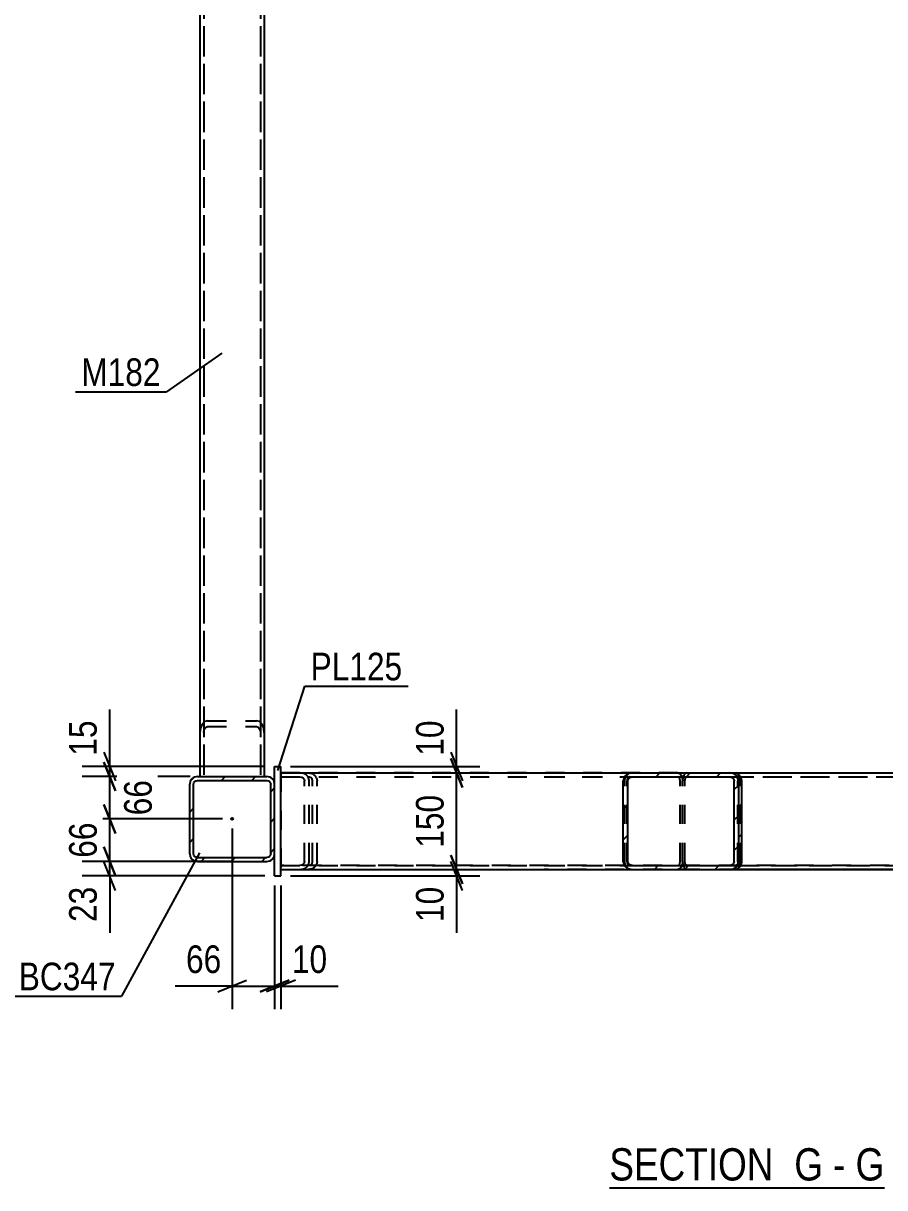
# Model space of a CAD drawing. Header units: millimetres. Extents: x -857 to 332, y -866 to -25.
# Drawn here: x 93.7 to 182.9, y -505.8 to -385.1 of the extents above; entities that cross this region are included whole.
import ezdxf

# ---------------------------------------------------------------- set-up
doc = ezdxf.new("R2010")
doc.units = ezdxf.units.MM
doc.linetypes.add('DXK_LINE_DOT2', pattern=[3.9198, 1.9599, -1.9599])
doc.linetypes.add('DXK_LINE_DOT3', pattern=[5.9187, 2.979, -0.9799, 0.9799, -0.9799])
doc.styles.add('Arial Narrow', font='ARIALN.TTF', dxfattribs={"height": 0.2})

# ---------------------------------------------------------------- blocks, each defined once
blk = doc.blocks.new('Unknown-570386455-15 - 13803')
at = {"color": 6, "linetype": 'Continuous'}
blk.add_line((154.38, -505.85), (182.88, -505.85), dxfattribs=at)
at = {"color": 0, "linetype": 'Continuous'}
for points in [[(172.49, -505.1), (172.49, -501.6), (154.38, -501.6), (154.38, -505.1)], [(176.52, -505.1), (176.52, -501.6), (173.54, -501.6), (173.54, -505.1)], [(178.84, -505.1), (178.84, -501.6), (177.57, -501.6), (177.57, -505.1)], [(182.88, -505.1), (182.88, -501.6), (179.89, -501.6), (179.89, -505.1)]]:
    blk.add_wipeout(points, dxfattribs=at)
at = {"color": 7, "linetype": 'Continuous', "style": 'Arial Narrow'}
for s, p in [('SECTION ', (154.38, -505.1)), ('G', (173.54, -505.1)), ('G', (179.89, -505.1)), ('-', (177.57, -505.1))]:
    blk.add_text(s, height=3.34, dxfattribs=at).set_placement(p)
blk = doc.blocks.new('Part-570386455-14021 - 13803')
at = {"color": 7, "linetype": 'DXK_LINE_DOT2'}
for p, q in [((161.48, -462.85), (120.36, -462.85)), ((120.36, -462.85), (120.36, -472.85)), ((120.36, -463.25), (156.78, -463.25)), ((122.69, -462.91), (122.32, -462.85)), ((122.32, -463.25), (122.51, -463.28)), ((122.51, -463.28), (122.66, -463.37)), ((122.66, -463.37), (122.77, -463.5)), ((122.77, -463.5), (122.8, -463.65)), ((123.28, -463.65), (123.21, -463.34)), ((155.98, -463.65), (156.01, -463.34)), ((156.01, -463.34), (156.12, -463.08)), ((156.12, -463.08), (156.27, -462.91)), ((156.23, -463.5), (156.22, -463.65)), ((156.29, -463.37), (156.23, -463.5)), ((156.27, -462.91), (156.46, -462.85)), ((156.36, -463.28), (156.29, -463.37)), ((156.46, -463.25), (156.36, -463.28)), ((156.46, -462.85), (161.48, -462.85)), ((156.46, -463.25), (161.48, -463.25)), ((161.48, -462.85), (161.67, -462.91)), ((161.57, -463.28), (161.48, -463.25)), ((161.65, -463.37), (161.57, -463.28)), ((161.7, -463.5), (161.65, -463.37)), ((161.67, -462.91), (161.82, -463.08)), ((161.72, -463.65), (161.7, -463.5)), ((161.82, -463.08), (161.93, -463.34)), ((161.93, -463.34), (161.96, -463.65)), ((122.8, -472.05), (122.8, -463.65)), ((123.28, -472.05), (123.28, -463.65)), ((155.98, -472.05), (155.98, -463.65)), ((156.22, -472.05), (156.22, -463.65)), ((161.72, -472.05), (161.72, -463.65)), ((161.96, -472.05), (161.96, -463.65)), ((120.36, -472.45), (156.78, -472.45)), ((120.36, -472.85), (161.48, -472.85)), ((122.51, -472.42), (122.32, -472.45)), ((122.32, -472.85), (122.69, -472.79)), ((122.66, -472.33), (122.51, -472.42)), ((122.77, -472.2), (122.66, -472.33)), ((122.8, -472.05), (122.77, -472.2)), ((123.21, -472.36), (123.28, -472.05)), ((156.01, -472.36), (155.98, -472.05)), ((156.12, -472.62), (156.01, -472.36)), ((156.27, -472.79), (156.12, -472.62)), ((156.22, -472.05), (156.23, -472.2)), ((156.23, -472.2), (156.29, -472.33)), ((156.46, -472.85), (156.27, -472.79)), ((156.29, -472.33), (156.36, -472.42)), ((156.36, -472.42), (156.46, -472.45)), ((156.46, -472.45), (161.48, -472.45)), ((156.46, -472.85), (161.48, -472.85)), ((161.48, -472.45), (161.57, -472.42)), ((161.67, -472.79), (161.48, -472.85)), ((161.57, -472.42), (161.65, -472.33)), ((161.65, -472.33), (161.7, -472.2)), ((161.82, -472.62), (161.67, -472.79)), ((161.7, -472.2), (161.72, -472.05)), ((161.93, -472.36), (161.82, -472.62)), ((161.96, -472.05), (161.93, -472.36))]:
    blk.add_line(p, q, dxfattribs=at)
for centre, start, end in [((122.42, -463.76), 27.9463, 72.2988), ((122.42, -471.94), 287.7012, 332.0537)]:
    blk.add_arc(centre, 0.895, start, end, dxfattribs=at)
blk = doc.blocks.new('Part-570386455-13829 - 13803')
at = {"color": 7, "linetype": 'DXK_LINE_DOT2'}
for p, q in [((112.36, -267.82), (112.36, -463.22)), ((118.23, -267.82), (118.23, -463.22)), ((111.96, -463.22), (118.63, -463.22))]:
    blk.add_line(p, q, dxfattribs=at)
at = {"color": 2, "linetype": 'Continuous'}
for p, q in [((111.96, -282.64), (111.96, -463.22)), ((118.63, -282.64), (118.63, -463.22))]:
    blk.add_line(p, q, dxfattribs=at)
blk = doc.blocks.new('Part-570386455-13842 - 13803')
at = {"color": 7, "linetype": 'DXK_LINE_DOT2'}
for p, q in [((147.64, -462.85), (202.96, -462.85)), ((147.64, -463.25), (202.96, -463.25)), ((200.72, -463.34), (200.64, -463.65)), ((201.12, -463.65), (201.16, -463.5)), ((201.16, -463.5), (201.26, -463.37)), ((201.6, -462.85), (201.23, -462.91)), ((201.26, -463.37), (201.42, -463.28)), ((201.42, -463.28), (201.6, -463.25)), ((202.96, -462.85), (201.6, -462.85)), ((202.96, -472.85), (202.96, -462.85)), ((200.64, -472.05), (200.64, -463.65)), ((201.12, -472.05), (201.12, -463.65)), ((147.64, -472.45), (202.96, -472.45)), ((202.96, -472.85), (147.64, -472.85)), ((200.64, -472.05), (200.72, -472.36)), ((201.16, -472.2), (201.12, -472.05)), ((201.26, -472.33), (201.16, -472.2)), ((201.23, -472.79), (201.6, -472.85)), ((201.26, -472.33), (201.32, -472.36)), ((201.32, -472.36), (201.42, -472.42)), ((201.42, -472.42), (201.6, -472.45)), ((201.6, -472.85), (202.96, -472.85))]:
    blk.add_line(p, q, dxfattribs=at)
for centre, start, end in [((201.51, -463.76), 107.7012, 152.0537), ((201.51, -471.94), 207.9463, 252.2988)]:
    blk.add_arc(centre, 0.895, start, end, dxfattribs=at)
blk = doc.blocks.new('Part-570386455-13828 - 13803')
at = {"color": 7, "linetype": 'DXK_LINE_DOT2'}
for p, q in [((112.36, -261.18), (112.36, -463.22)), ((118.23, -261.18), (118.23, -463.22)), ((111.96, -267.82), (111.96, -463.22)), ((118.63, -267.82), (118.63, -463.22)), ((112.46, -457.53), (112.2, -457.79)), ((112.76, -457.43), (112.46, -457.53)), ((112.76, -457.43), (117.83, -457.43)), ((118.14, -457.53), (117.83, -457.43)), ((118.4, -457.79), (118.14, -457.53)), ((112.02, -458.2), (111.96, -458.67)), ((112.2, -457.79), (112.02, -458.2)), ((112.36, -458.67), (112.39, -458.43)), ((112.39, -458.43), (112.48, -458.23)), ((112.48, -458.23), (112.61, -458.1)), ((112.61, -458.1), (112.76, -458.05)), ((112.76, -458.05), (117.83, -458.05)), ((117.83, -458.05), (117.98, -458.1)), ((117.98, -458.1), (118.11, -458.23)), ((118.11, -458.23), (118.2, -458.43)), ((118.2, -458.43), (118.23, -458.67)), ((118.57, -458.2), (118.4, -457.79)), ((118.63, -458.67), (118.57, -458.2)), ((111.96, -463.22), (118.63, -463.22))]:
    blk.add_line(p, q, dxfattribs=at)
blk = doc.blocks.new('Part-570386455-13841 - 13803')
at = {"color": 7, "linetype": 'DXK_LINE_DOT2'}
for p, q in [((162, -463.34), (161.96, -463.65)), ((162.1, -463.08), (162, -463.34)), ((162.26, -462.91), (162.1, -463.08)), ((162.2, -463.65), (162.22, -463.5)), ((162.22, -463.5), (162.27, -463.37)), ((162.44, -462.85), (162.26, -462.91)), ((162.27, -463.37), (162.35, -463.28)), ((162.35, -463.28), (162.44, -463.25)), ((162.44, -462.85), (167.47, -462.85)), ((162.44, -463.25), (176.29, -463.25)), ((167.47, -462.85), (176.29, -462.85)), ((167.65, -462.91), (167.47, -462.85)), ((167.47, -463.25), (167.56, -463.28)), ((167.56, -463.28), (167.64, -463.37)), ((167.64, -463.37), (167.69, -463.5)), ((167.81, -463.08), (167.65, -462.91)), ((167.69, -463.5), (167.71, -463.65)), ((167.91, -463.34), (167.81, -463.08)), ((167.95, -463.65), (167.91, -463.34)), ((161.96, -472.05), (161.96, -463.65)), ((162.2, -472.05), (162.2, -463.65)), ((167.71, -472.05), (167.71, -463.65)), ((167.95, -472.05), (167.95, -463.65)), ((161.96, -472.05), (162, -472.36)), ((162, -472.36), (162.1, -472.62)), ((162.1, -472.62), (162.26, -472.79)), ((162.22, -472.2), (162.2, -472.05)), ((162.27, -472.33), (162.22, -472.2)), ((162.26, -472.79), (162.44, -472.85)), ((162.35, -472.42), (162.27, -472.33)), ((162.44, -472.45), (162.35, -472.42)), ((162.44, -472.45), (167.95, -472.45)), ((162.44, -472.85), (167.47, -472.85)), ((167.56, -472.42), (167.47, -472.45)), ((167.47, -472.85), (167.65, -472.79)), ((167.47, -472.85), (176.29, -472.85)), ((167.64, -472.33), (167.56, -472.42)), ((167.69, -472.2), (167.64, -472.33)), ((167.65, -472.79), (167.81, -472.62)), ((167.71, -472.05), (167.69, -472.2)), ((167.81, -472.62), (167.91, -472.36)), ((167.91, -472.36), (167.95, -472.05)), ((167.95, -472.45), (176.29, -472.45))]:
    blk.add_line(p, q, dxfattribs=at)
blk = doc.blocks.new('Part-570386455-13860 - 13803')
at = {"color": 7, "linetype": 'DXK_LINE_DOT2'}
for p, q in [((202.96, -462.86), (120.36, -462.86)), ((120.36, -462.86), (120.36, -472.86)), ((120.36, -463.26), (202.96, -463.26)), ((202.96, -472.86), (202.96, -462.86)), ((202.96, -472.46), (120.36, -472.46))]:
    blk.add_line(p, q, dxfattribs=at)
at = {"color": 2, "linetype": 'Continuous'}
blk.add_line((120.36, -472.86), (202.96, -472.86), dxfattribs=at)
blk = doc.blocks.new('Part-570386455-13931 - 13803')
at = {"linetype": 'Continuous'}
h = blk.add_hatch(dxfattribs=at)
h.set_pattern_fill('', scale=0.7, style=0, pattern_type=0)
h.set_pattern_definition([(45, (167.795, -472.6288), (-1.57154, 1.57154), [])])
h.paths.add_polyline_path([(167.79, -463.07), (167.79, -472.63), (167.82, -472.62), (168.03, -472.36), (168.1, -472.05), (168.1, -463.65), (168.03, -463.34), (167.82, -463.08)])
at = {"color": 7, "linetype": 'DXK_LINE_DOT2'}
for p, q in [((162, -463.34), (161.96, -463.65)), ((162.1, -463.08), (162, -463.34)), ((162.26, -462.91), (162.1, -463.08)), ((162.2, -463.65), (162.22, -463.5)), ((162.22, -463.5), (162.27, -463.37)), ((162.44, -462.85), (162.26, -462.91)), ((162.27, -463.37), (162.35, -463.28)), ((162.35, -463.28), (162.44, -463.25)), ((162.44, -462.85), (166.84, -462.85)), ((162.44, -463.25), (202.96, -463.25)), ((167.47, -463.25), (167.56, -463.28)), ((167.56, -463.28), (167.64, -463.37)), ((167.64, -463.37), (167.69, -463.5)), ((167.69, -463.5), (167.71, -463.65)), ((199.82, -463.65), (199.89, -463.34)), ((200.34, -463.5), (200.3, -463.65)), ((200.44, -463.37), (200.34, -463.5)), ((200.41, -462.91), (200.78, -462.85)), ((200.44, -463.37), (200.48, -463.34)), ((200.48, -463.34), (200.59, -463.28)), ((200.59, -463.28), (200.78, -463.25)), ((202.96, -462.85), (202.96, -472.85)), ((161.96, -472.05), (161.96, -463.65)), ((162.2, -472.05), (162.2, -463.65)), ((167.71, -472.05), (167.71, -463.65)), ((199.82, -472.05), (199.82, -463.65)), ((200.3, -472.05), (200.3, -463.65)), ((161.96, -472.05), (162, -472.36)), ((162, -472.36), (162.1, -472.62)), ((162.1, -472.62), (162.26, -472.79)), ((162.22, -472.2), (162.2, -472.05)), ((162.27, -472.33), (162.22, -472.2)), ((162.26, -472.79), (162.44, -472.85)), ((162.35, -472.42), (162.27, -472.33)), ((162.44, -472.45), (162.35, -472.42)), ((162.44, -472.45), (167.79, -472.45)), ((162.44, -472.85), (166.84, -472.85)), ((162.44, -472.85), (166.84, -472.85)), ((167.56, -472.42), (167.47, -472.45)), ((167.64, -472.33), (167.56, -472.42)), ((167.69, -472.2), (167.64, -472.33)), ((167.65, -472.45), (202.96, -472.45)), ((167.71, -472.05), (167.69, -472.2)), ((199.89, -472.36), (199.82, -472.05)), ((200.3, -472.05), (200.34, -472.2)), ((200.34, -472.2), (200.44, -472.33)), ((200.78, -472.85), (200.41, -472.79)), ((200.44, -472.33), (200.48, -472.36)), ((200.48, -472.36), (200.59, -472.42)), ((200.59, -472.42), (200.78, -472.45))]:
    blk.add_line(p, q, dxfattribs=at)
at = {"color": 2, "linetype": 'Continuous'}
for p, q in [((166.84, -462.85), (202.96, -462.85)), ((167.65, -462.91), (167.47, -462.85)), ((167.79, -463.07), (167.65, -462.91)), ((167.79, -472.63), (167.79, -463.07)), ((167.82, -463.08), (167.79, -463.07)), ((168.03, -463.34), (167.82, -463.08)), ((168.1, -463.65), (168.03, -463.34)), ((168.1, -472.05), (168.1, -463.65)), ((202.96, -472.85), (166.84, -472.85)), ((167.47, -472.85), (167.65, -472.79)), ((167.65, -472.79), (167.79, -472.63)), ((167.79, -472.63), (167.82, -472.62)), ((167.82, -472.62), (168.03, -472.36)), ((168.03, -472.36), (168.1, -472.05))]:
    blk.add_line(p, q, dxfattribs=at)
at = {"color": 7, "linetype": 'DXK_LINE_DOT2'}
for centre, start, end in [((200.68, -463.76), 107.7012, 152.0537), ((200.68, -471.94), 207.9463, 252.2988)]:
    blk.add_arc(centre, 0.895, start, end, dxfattribs=at)
blk = doc.blocks.new('Part-570386455-13867 - 13803')
at = {"linetype": 'Continuous'}
h = blk.add_hatch(dxfattribs=at)
h.set_pattern_fill('', scale=0.7, style=0, pattern_type=0)
h.set_pattern_definition([(45, (111.3906, -463.2763), (-1.57154, 1.57154), [])])
h.paths.add_polyline_path([(111.7, -463.22), (111.39, -463.28), (111.13, -463.45), (110.96, -463.71), (110.9, -464.02), (110.9, -471.22), (110.96, -471.52), (111.13, -471.78), (111.39, -471.95), (111.7, -472.02), (118.9, -472.02), (119.2, -471.95), (119.46, -471.78), (119.64, -471.52), (119.7, -471.22), (119.7, -464.02), (119.64, -463.71), (119.46, -463.45), (119.2, -463.28), (118.9, -463.22)])
h.paths.add_polyline_path([(118.9, -463.62), (119.05, -463.65), (119.18, -463.73), (119.27, -463.86), (119.3, -464.02), (119.3, -471.22), (119.27, -471.37), (119.18, -471.5), (119.05, -471.58), (118.9, -471.62), (111.7, -471.62), (111.54, -471.58), (111.41, -471.5), (111.33, -471.37), (111.3, -471.22), (111.3, -464.02), (111.33, -463.86), (111.41, -463.73), (111.54, -463.65), (111.7, -463.62)])
blk.add_hatch(color=30, dxfattribs=at).paths.add_polyline_path([(115.3, -467.72, -1), (115.3, -467.52, -1)])
at = {"color": 2, "linetype": 'Continuous'}
for p, q in [((111.7, -463.22), (111.39, -463.28)), ((111.7, -463.22), (118.9, -463.22)), ((119.2, -463.28), (118.9, -463.22)), ((110.96, -463.71), (110.9, -464.02)), ((110.9, -471.22), (110.9, -464.02)), ((111.3, -464.02), (111.33, -463.86)), ((111.3, -471.22), (111.3, -464.02)), ((111.33, -463.86), (111.41, -463.73)), ((111.41, -463.73), (111.54, -463.65)), ((111.54, -463.65), (111.7, -463.62)), ((111.7, -463.62), (118.9, -463.62)), ((118.9, -463.62), (119.05, -463.65)), ((119.05, -463.65), (119.18, -463.73)), ((119.18, -463.73), (119.27, -463.86)), ((119.27, -463.86), (119.3, -464.02)), ((119.3, -471.22), (119.3, -464.02)), ((119.7, -464.02), (119.64, -463.71)), ((119.7, -471.22), (119.7, -464.02)), ((110.9, -471.22), (110.96, -471.52)), ((111.33, -471.37), (111.3, -471.22)), ((111.41, -471.5), (111.33, -471.37)), ((111.39, -471.95), (111.7, -472.02)), ((111.54, -471.58), (111.41, -471.5)), ((111.7, -471.62), (111.54, -471.58)), ((111.7, -471.62), (118.9, -471.62)), ((111.7, -472.02), (118.9, -472.02)), ((119.05, -471.58), (118.9, -471.62)), ((118.9, -472.02), (119.2, -471.95)), ((119.18, -471.5), (119.05, -471.58)), ((119.27, -471.37), (119.18, -471.5)), ((119.3, -471.22), (119.27, -471.37)), ((119.64, -471.52), (119.7, -471.22))]:
    blk.add_line(p, q, dxfattribs=at)
at = {"color": 30, "linetype": 'DXK_LINE_DOT3'}
blk.add_line((115.3, -467.62), (115.3, -467.62), dxfattribs=at)
at = {"color": 30, "linetype": 'Continuous'}
blk.add_circle((115.3, -467.62), 0.1, dxfattribs=at)
at = {"color": 2, "linetype": 'Continuous'}
for centre, start, end in [((111.7, -464.02), 112.5, 157.5), ((118.9, -464.02), 22.5, 67.5), ((111.7, -471.22), 202.5, 247.5), ((118.9, -471.22), 292.5, 337.5)]:
    blk.add_arc(centre, 0.8, start, end, dxfattribs=at)
blk = doc.blocks.new('Part-570386455-13882 - 13803')
at = {"linetype": 'Continuous'}
h = blk.add_hatch(dxfattribs=at)
h.set_pattern_fill('', scale=0.7, style=0, pattern_type=0)
h.set_pattern_definition([(45, (156.4167, -462.9112), (-1.57154, 1.57154), [])])
h.paths.add_polyline_path([(156.78, -462.85), (156.42, -462.91), (156.11, -463.08), (155.9, -463.34), (155.83, -463.65), (155.83, -472.05), (155.9, -472.36), (156.11, -472.62), (156.42, -472.79), (156.78, -472.85), (166.84, -472.85), (167.2, -472.79), (167.51, -472.62), (167.72, -472.36), (167.79, -472.05), (167.79, -463.65), (167.72, -463.34), (167.51, -463.08), (167.2, -462.91), (166.84, -462.85)])
h.paths.add_polyline_path([(166.84, -463.25), (167.02, -463.28), (167.18, -463.37), (167.28, -463.5), (167.32, -463.65), (167.32, -472.05), (167.28, -472.2), (167.18, -472.33), (167.02, -472.42), (166.84, -472.45), (156.78, -472.45), (156.6, -472.42), (156.44, -472.33), (156.34, -472.2), (156.3, -472.05), (156.3, -463.65), (156.34, -463.5), (156.44, -463.37), (156.6, -463.28), (156.78, -463.25)])
at = {"color": 2, "linetype": 'Continuous'}
for p, q in [((120.36, -462.85), (156.78, -462.85)), ((155.9, -463.34), (155.83, -463.65)), ((156.3, -463.65), (156.34, -463.5)), ((156.34, -463.5), (156.44, -463.37)), ((156.78, -462.85), (156.42, -462.91)), ((156.44, -463.37), (156.6, -463.28)), ((156.6, -463.28), (156.78, -463.25)), ((156.78, -462.85), (166.84, -462.85)), ((156.78, -463.25), (166.84, -463.25)), ((167.2, -462.91), (166.84, -462.85)), ((166.84, -463.25), (167.02, -463.28)), ((167.02, -463.28), (167.18, -463.37)), ((167.18, -463.37), (167.28, -463.5)), ((167.28, -463.5), (167.32, -463.65)), ((167.79, -463.65), (167.72, -463.34)), ((155.83, -472.05), (155.83, -463.65)), ((156.3, -472.05), (156.3, -463.65)), ((167.32, -472.05), (167.32, -463.65)), ((167.79, -472.05), (167.79, -463.65)), ((120.36, -472.85), (156.78, -472.85)), ((155.83, -472.05), (155.9, -472.36)), ((156.34, -472.2), (156.3, -472.05)), ((156.44, -472.33), (156.34, -472.2)), ((156.42, -472.79), (156.78, -472.85)), ((156.6, -472.42), (156.44, -472.33)), ((156.78, -472.45), (156.6, -472.42)), ((156.78, -472.45), (166.84, -472.45)), ((156.78, -472.85), (166.84, -472.85)), ((167.02, -472.42), (166.84, -472.45)), ((166.84, -472.85), (167.2, -472.79)), ((167.18, -472.33), (167.02, -472.42)), ((167.28, -472.2), (167.18, -472.33)), ((167.32, -472.05), (167.28, -472.2)), ((167.72, -472.36), (167.79, -472.05))]:
    blk.add_line(p, q, dxfattribs=at)
at = {"color": 7, "linetype": 'DXK_LINE_DOT2'}
for p, q in [((120.36, -472.85), (120.36, -462.85)), ((120.36, -463.25), (166.84, -463.25)), ((123.15, -462.85), (123.51, -462.91)), ((123.33, -463.28), (123.15, -463.25)), ((123.49, -463.37), (123.33, -463.28)), ((123.59, -463.5), (123.49, -463.37)), ((123.63, -463.65), (123.59, -463.5)), ((124.03, -463.34), (124.1, -463.65)), ((156.78, -462.85), (166.84, -462.85)), ((123.63, -472.05), (123.63, -463.65)), ((124.1, -472.05), (124.1, -463.65)), ((120.36, -472.45), (166.84, -472.45)), ((123.15, -472.45), (123.33, -472.42)), ((123.51, -472.79), (123.15, -472.85)), ((123.33, -472.42), (123.49, -472.33)), ((123.49, -472.33), (123.59, -472.2)), ((123.59, -472.2), (123.63, -472.05)), ((124.1, -472.05), (124.03, -472.36)), ((156.78, -472.85), (166.84, -472.85))]:
    blk.add_line(p, q, dxfattribs=at)
for centre, start, end in [((123.24, -463.76), 27.9463, 72.2988), ((123.24, -471.94), 287.7012, 332.0537)]:
    blk.add_arc(centre, 0.895, start, end, dxfattribs=at)
at = {"color": 2, "linetype": 'Continuous'}
for centre, start, end in [((156.69, -463.76), 107.7012, 152.0537), ((166.93, -463.76), 27.9463, 72.2988), ((156.69, -471.94), 207.9463, 252.2988), ((166.93, -471.94), 287.7012, 332.0537)]:
    blk.add_arc(centre, 0.895, start, end, dxfattribs=at)
blk = doc.blocks.new('Part-570386455-13944 - 13803')
at = {"color": 2, "linetype": 'Continuous'}
for p, q in [((119.7, -462.18), (120.36, -462.18)), ((119.7, -464.02), (119.7, -462.18)), ((120.36, -473.52), (120.36, -462.18)), ((119.7, -473.52), (119.7, -471.22)), ((119.7, -473.52), (120.36, -473.52))]:
    blk.add_line(p, q, dxfattribs=at)
at = {"color": 7, "linetype": 'DXK_LINE_DOT2'}
blk.add_line((119.7, -471.22), (119.7, -464.02), dxfattribs=at)
blk = doc.blocks.new('StraightDimension-570386455-50824 - 13803')
at = {"color": 7, "linetype": 'Continuous'}
for p, q in [((137.96, -471.36), (139.16, -474.36)), ((139.16, -475.02), (137.96, -472.02)), ((121.36, -472.86), (140.96, -472.86)), ((138.56, -473.52), (138.56, -472.86)), ((121.36, -473.52), (140.96, -473.52)), ((138.56, -473.52), (138.56, -479.42)), ((138.56, -473.52), (138.56, -479.42))]:
    blk.add_line(p, q, dxfattribs=at)
at = {"color": 0}
blk.add_wipeout([(137.81, -474.04), (133.61, -474.04), (133.61, -478.9), (137.81, -478.9)], dxfattribs=at)
at = {"color": 3, "style": 'Arial Narrow'}
blk.add_text('10', height=2.863, rotation=90.0002, dxfattribs=at).set_placement((137.21, -478.3))
blk = doc.blocks.new('StraightDimension-570386455-50822 - 13803')
at = {"color": 7, "linetype": 'Continuous'}
for p, q in [((138.56, -462.18), (138.56, -456.28)), ((138.56, -462.18), (138.56, -456.28)), ((137.96, -460.68), (139.16, -463.68)), ((121.36, -462.18), (140.96, -462.18)), ((139.16, -464.35), (137.96, -461.35)), ((138.56, -462.85), (138.56, -462.18)), ((121.36, -462.85), (140.96, -462.85))]:
    blk.add_line(p, q, dxfattribs=at)
at = {"color": 0}
blk.add_wipeout([(137.81, -456.8), (133.61, -456.8), (133.61, -461.66), (137.81, -461.66)], dxfattribs=at)
at = {"color": 3, "style": 'Arial Narrow'}
blk.add_text('10', height=2.863, rotation=90.0002, dxfattribs=at).set_placement((137.21, -461.06))
blk = doc.blocks.new('StraightDimension-570386455-50823 - 13803')
at = {"color": 7, "linetype": 'Continuous'}
for p, q in [((137.96, -461.35), (139.16, -464.35)), ((121.36, -462.85), (140.96, -462.85)), ((138.56, -472.86), (138.56, -462.85)), ((139.16, -474.36), (137.96, -471.36)), ((121.36, -472.86), (140.96, -472.86))]:
    blk.add_line(p, q, dxfattribs=at)
at = {"color": 0}
blk.add_wipeout([(137.81, -464.51), (133.61, -464.51), (133.61, -471.2), (137.81, -471.2)], dxfattribs=at)
at = {"color": 3, "style": 'Arial Narrow'}
blk.add_text('150', height=2.863, rotation=90.0002, dxfattribs=at).set_placement((137.21, -470.6))
blk = doc.blocks.new('StraightDimension-570386455-50543 - 13803')
at = {"color": 7, "linetype": 'Continuous'}
for p, q in [((102.62, -462.18), (102.62, -456.28)), ((102.62, -462.18), (102.62, -456.28)), ((102.02, -460.68), (103.22, -463.68)), ((118.7, -462.18), (99.77, -462.18)), ((103.22, -464.72), (102.02, -461.72)), ((102.62, -463.22), (102.62, -462.18)), ((110.96, -463.22), (99.77, -463.22))]:
    blk.add_line(p, q, dxfattribs=at)
at = {"color": 0}
blk.add_wipeout([(101.87, -456.8), (97.67, -456.8), (97.67, -461.66), (101.87, -461.66)], dxfattribs=at)
at = {"color": 3, "style": 'Arial Narrow'}
blk.add_text('15', height=2.863, rotation=90.0002, dxfattribs=at).set_placement((101.27, -461.06))
blk = doc.blocks.new('StraightDimension-570386455-50544 - 13803')
at = {"color": 7, "linetype": 'Continuous'}
for p, q in [((102.02, -461.72), (103.22, -464.72)), ((110.96, -463.22), (100.22, -463.22)), ((102.62, -467.62), (102.62, -463.22)), ((103.22, -469.12), (102.02, -466.12)), ((114.3, -467.62), (100.22, -467.62))]:
    blk.add_line(p, q, dxfattribs=at)
at = {"color": 0}
blk.add_wipeout([(107.57, -462.99), (103.37, -462.99), (103.37, -467.84), (107.57, -467.84)], dxfattribs=at)
at = {"color": 3, "style": 'Arial Narrow'}
blk.add_text('66', height=2.863, rotation=90.0002, dxfattribs=at).set_placement((106.97, -467.24))
blk = doc.blocks.new('StraightDimension-570386455-50545 - 13803')
at = {"color": 7, "linetype": 'Continuous'}
for p, q in [((102.02, -466.12), (103.22, -469.12)), ((114.3, -467.62), (99.77, -467.62)), ((102.62, -472.02), (102.62, -467.62)), ((103.22, -473.52), (102.02, -470.52)), ((115.24, -472.02), (99.77, -472.02))]:
    blk.add_line(p, q, dxfattribs=at)
at = {"color": 0}
blk.add_wipeout([(101.87, -467.39), (97.67, -467.39), (97.67, -472.24), (101.87, -472.24)], dxfattribs=at)
at = {"color": 3, "style": 'Arial Narrow'}
blk.add_text('66', height=2.863, rotation=90.0002, dxfattribs=at).set_placement((101.27, -471.64))
blk = doc.blocks.new('StraightDimension-570386455-50546 - 13803')
at = {"color": 7, "linetype": 'Continuous'}
for p, q in [((102.02, -470.52), (103.22, -473.52)), ((115.24, -472.02), (99.77, -472.02)), ((103.22, -475.02), (102.02, -472.02)), ((102.62, -473.52), (102.62, -472.02)), ((118.7, -473.52), (99.77, -473.52)), ((102.62, -473.52), (102.62, -479.42)), ((102.62, -473.52), (102.62, -479.42))]:
    blk.add_line(p, q, dxfattribs=at)
at = {"color": 0}
blk.add_wipeout([(101.87, -474.04), (97.67, -474.04), (97.67, -478.9), (101.87, -478.9)], dxfattribs=at)
at = {"color": 3, "style": 'Arial Narrow'}
blk.add_text('23', height=2.863, rotation=90.0002, dxfattribs=at).set_placement((101.27, -478.3))
blk = doc.blocks.new('StraightDimension-570386455-50867 - 13803')
at = {"color": 7, "linetype": 'Continuous'}
for p, q in [((119.7, -474.52), (119.7, -487.34)), ((120.36, -474.52), (120.36, -487.34)), ((118.2, -485.54), (121.2, -484.34)), ((121.86, -484.34), (118.86, -485.54)), ((119.7, -484.94), (120.36, -484.94)), ((120.36, -484.94), (126.27, -484.94)), ((120.36, -484.94), (126.27, -484.94))]:
    blk.add_line(p, q, dxfattribs=at)
at = {"color": 0}
blk.add_wipeout([(125.74, -484.19), (125.74, -479.99), (120.89, -479.99), (120.89, -484.19)], dxfattribs=at)
at = {"color": 3, "style": 'Arial Narrow'}
blk.add_text('10', height=2.863, dxfattribs=at).set_placement((121.49, -483.59))
blk = doc.blocks.new('StraightDimension-570386455-50868 - 13803')
at = {"color": 7, "linetype": 'Continuous'}
for p, q in [((115.3, -468.62), (115.3, -487.34)), ((119.7, -474.52), (119.7, -487.34)), ((115.3, -484.94), (109.39, -484.94)), ((115.3, -484.94), (109.39, -484.94)), ((113.8, -485.54), (116.8, -484.34)), ((115.3, -484.94), (119.7, -484.94)), ((121.2, -484.34), (118.2, -485.54))]:
    blk.add_line(p, q, dxfattribs=at)
at = {"color": 0}
blk.add_wipeout([(114.77, -484.19), (114.77, -479.99), (109.92, -479.99), (109.92, -484.19)], dxfattribs=at)
at = {"color": 3, "style": 'Arial Narrow'}
blk.add_text('66', height=2.863, dxfattribs=at).set_placement((110.52, -483.59))
blk = doc.blocks.new('Mark-570386455-13863 - 13803')
at = {"color": 0}
blk.add_wipeout([(103.24, -485.38), (103.24, -482.38), (93.19, -482.38), (93.19, -485.38)], dxfattribs=at)
blk.add_wipeout([(103.24, -485.38), (103.24, -482.38), (93.19, -482.38), (93.19, -485.38)], dxfattribs=at)
at = {"color": 30, "linetype": 'Continuous'}
for p in [(111.9, -471.14), (92.59, -485.98)]:
    blk.add_line(p, (103.84, -485.98), dxfattribs=at)
at = {"color": 3, "style": 'Arial Narrow'}
blk.add_text('BC347', height=2.863, dxfattribs=at).set_placement((93.19, -485.38))
blk = doc.blocks.new('Mark-570386455-13940 - 13803')
at = {"color": 0}
blk.add_wipeout([(132.93, -453.25), (132.93, -450.25), (123.43, -450.25), (123.43, -453.25)], dxfattribs=at)
blk.add_wipeout([(132.93, -453.25), (132.93, -450.25), (123.43, -450.25), (123.43, -453.25)], dxfattribs=at)
at = {"color": 30, "linetype": 'Continuous'}
for p, q in [((120.03, -462.6), (122.83, -453.85)), ((122.83, -453.85), (133.53, -453.85))]:
    blk.add_line(p, q, dxfattribs=at)
at = {"color": 3, "style": 'Arial Narrow'}
blk.add_text('PL125', height=2.863, dxfattribs=at).set_placement((123.43, -453.25))
blk = doc.blocks.new('Mark-570386455-51339 - 13803')
at = {"color": 0}
blk.add_wipeout([(107.89, -422.73), (107.89, -419.73), (99.67, -419.73), (99.67, -422.73)], dxfattribs=at)
blk.add_wipeout([(107.89, -422.73), (107.89, -419.73), (99.67, -419.73), (99.67, -422.73)], dxfattribs=at)
at = {"color": 30, "linetype": 'Continuous'}
for p in [(114.23, -419.33), (99.07, -423.33)]:
    blk.add_line(p, (108.49, -423.33), dxfattribs=at)
at = {"color": 3, "style": 'Arial Narrow'}
blk.add_text('M182', height=2.863, dxfattribs=at).set_placement((99.67, -422.73))

msp = doc.modelspace()

# ---------------------------------------------------------------- block references
for name in ['Part-570386455-13828 - 13803', 'Part-570386455-13829 - 13803', 'Part-570386455-13944 - 13803', 'Part-570386455-13867 - 13803', 'Part-570386455-14021 - 13803', 'Part-570386455-13882 - 13803', 'Part-570386455-13860 - 13803', 'Part-570386455-13842 - 13803', 'Part-570386455-13841 - 13803', 'Part-570386455-13931 - 13803', 'Unknown-570386455-15 - 13803']:
    msp.add_blockref(name, (0, 0))

# ---------------------------------------------------------------- next in the draw order: block references
for name in ['Mark-570386455-51339 - 13803', 'StraightDimension-570386455-50543 - 13803', 'StraightDimension-570386455-50822 - 13803', 'StraightDimension-570386455-50824 - 13803']:
    msp.add_blockref(name, (0, 0))

# ---------------------------------------------------------------- next in the draw order: block references
for name in ['StraightDimension-570386455-50544 - 13803', 'StraightDimension-570386455-50823 - 13803']:
    msp.add_blockref(name, (0, 0))

# ---------------------------------------------------------------- next in the draw order: block references
for name in ['Mark-570386455-13940 - 13803', 'StraightDimension-570386455-50545 - 13803']:
    msp.add_blockref(name, (0, 0))

# ---------------------------------------------------------------- next in the draw order: block references
msp.add_blockref('StraightDimension-570386455-50546 - 13803', (0, 0))

# ---------------------------------------------------------------- next in the draw order: block references
msp.add_blockref('StraightDimension-570386455-50867 - 13803', (0, 0))

# ---------------------------------------------------------------- next in the draw order: block references
msp.add_blockref('StraightDimension-570386455-50868 - 13803', (0, 0))

# ---------------------------------------------------------------- next in the draw order: block references
msp.add_blockref('Mark-570386455-13863 - 13803', (0, 0))

doc.saveas('drawing.dxf')
